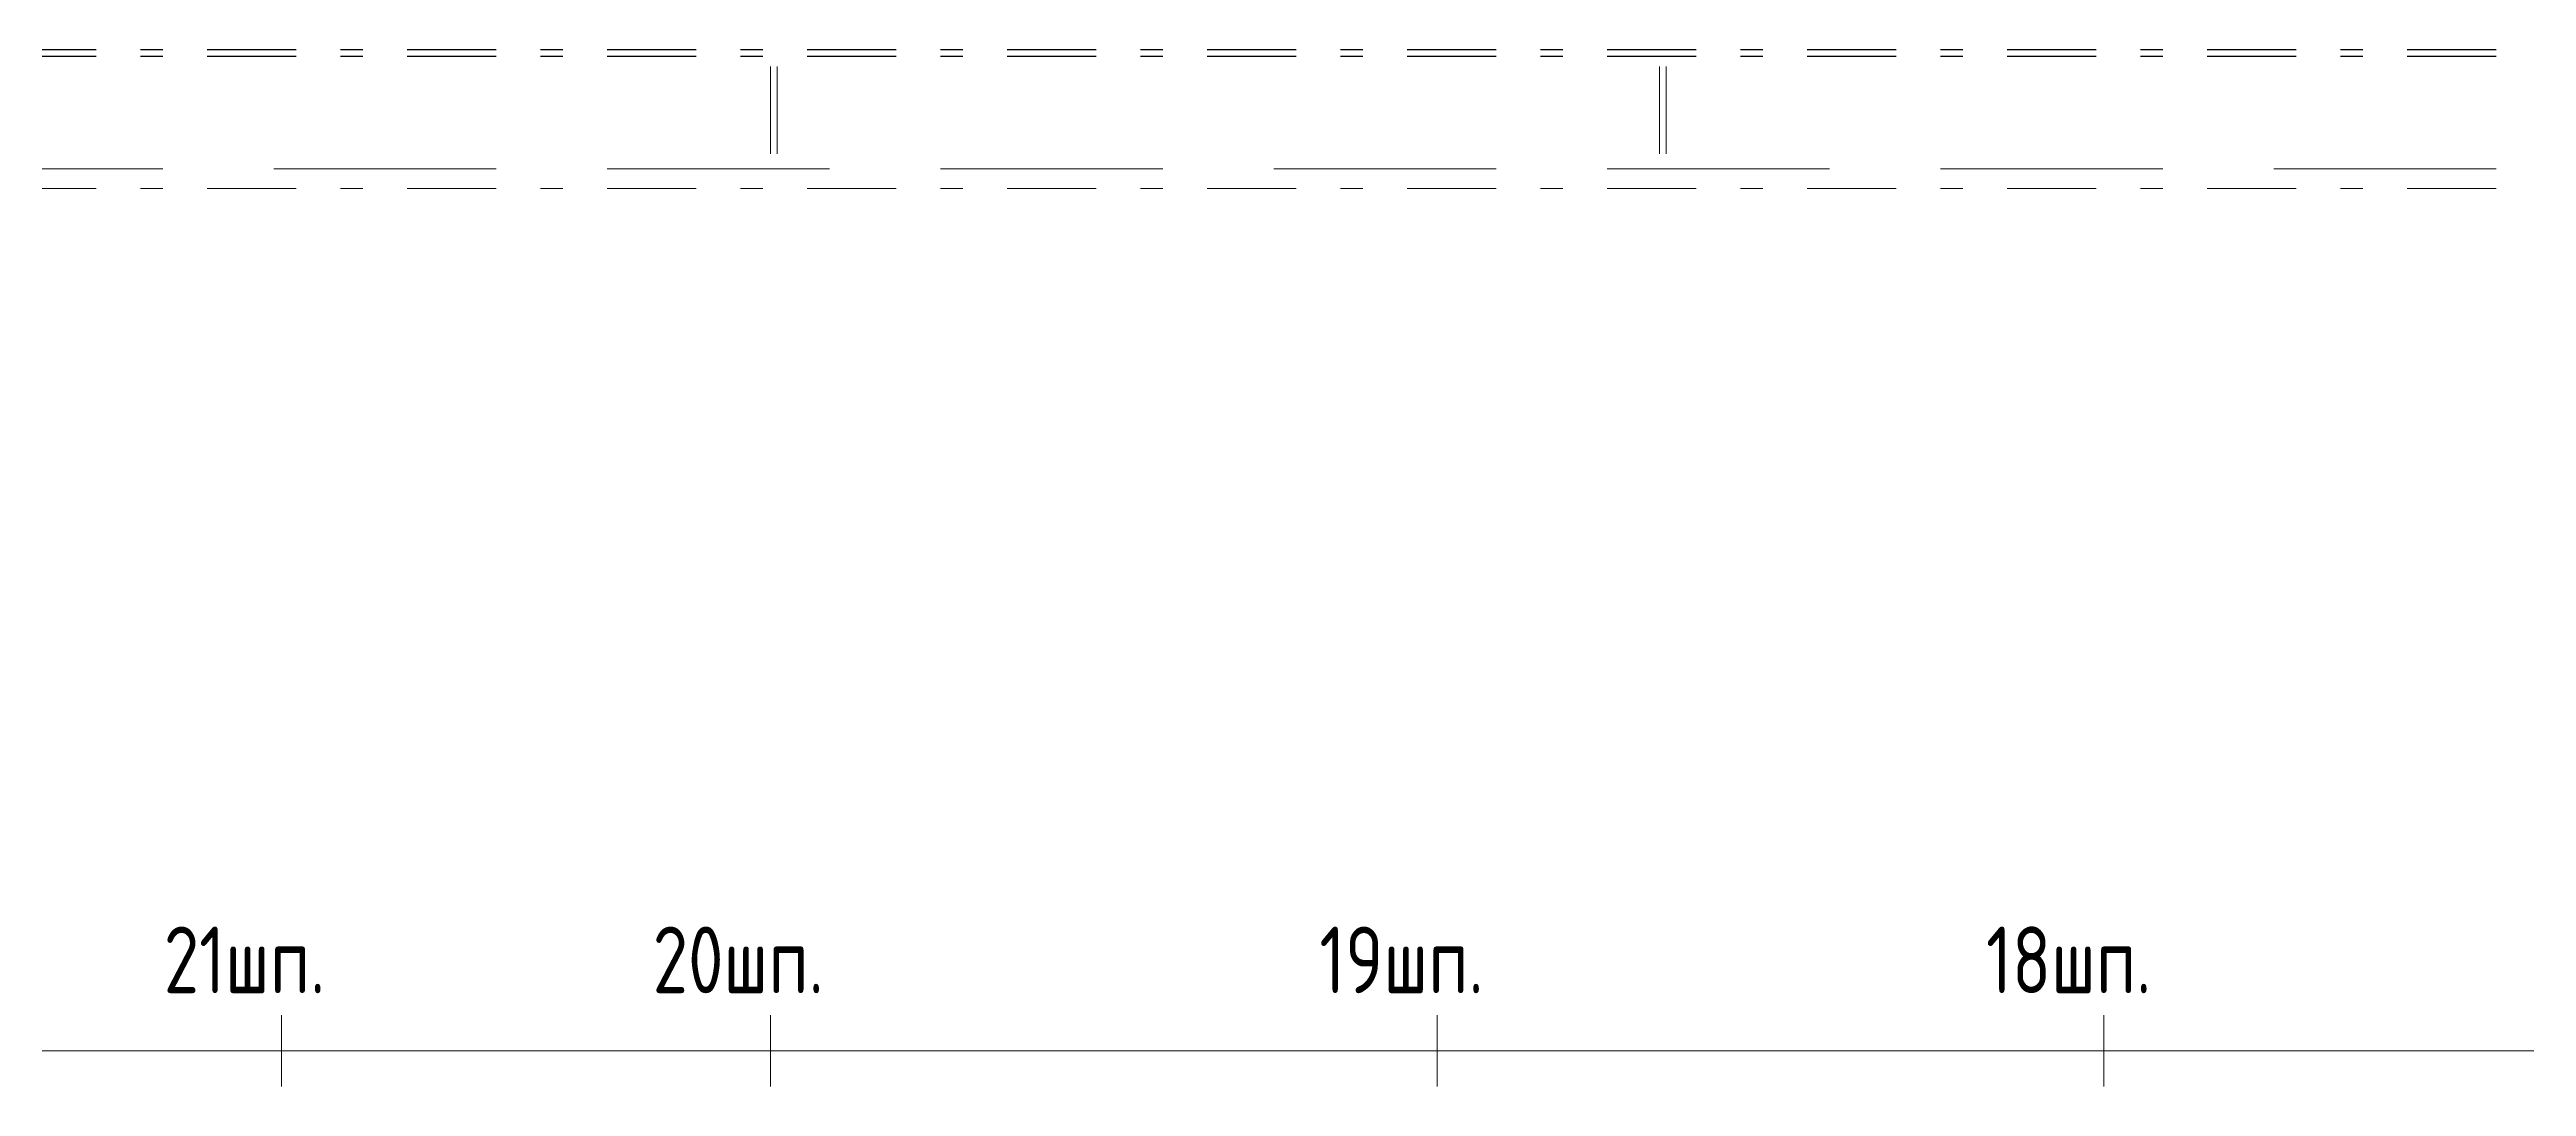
# Model space of a CAD drawing. Header units: millimetres. Extents: x 42007 to 66124, y -556 to 6894.
# Drawn here: x 46177 to 47291, y 2788 to 3254 of the extents above; entities that cross this region are included whole.
import ezdxf

# ---------------------------------------------------------------- set-up
doc = ezdxf.new("R2010")
doc.units = ezdxf.units.MM
for name, pattern in [('K5LT32769', [0]), ('K5LT32770', [0]), ('K5LT32781', [90, 40, -20, 10, -20]), ('K5LT32782', [150, 100, -50])]:
    doc.linetypes.add(name, pattern=pattern)
doc.styles.add('KTEXTSTYLE', font='GOST_AU.SHX', dxfattribs={"width": 0.96, "height": 5})

msp = doc.modelspace()

# ---------------------------------------------------------------- linework, layer by layer
at = {"color": 7, "linetype": 'K5LT32781', "lineweight": 18}
for p, q in [((45977.521, 3254.096), (48132.66, 3254.096)), ((45977.521, 3253.983), (48132.66, 3253.983)), ((45977.521, 3251.096), (48132.66, 3251.096)), ((45977.521, 3251.047), (48132.66, 3251.047)), ((45977.521, 3251.009), (48132.66, 3251.009)), ((46501.004, 3207.126), (46501.004, 3246.503)), ((46504.004, 3207.126), (46504.004, 3246.503)), ((46901.004, 3207.126), (46901.004, 3246.503)), ((46904.004, 3207.126), (46904.004, 3246.503)), ((45977.521, 3191.565), (48132.66, 3191.565))]:
    msp.add_line(p, q, dxfattribs=at)
at = {"color": 7, "linetype": 'K5LT32782', "lineweight": 18}
msp.add_line((45977.521, 3200.487), (48132.66, 3200.487), dxfattribs=at)
at = {"color": 7, "linetype": 'K5LT32769', "lineweight": 18}
for p, q in [((46281.004, 2787.706), (46281.004, 2819.706)), ((46501.004, 2787.706), (46501.004, 2819.706)), ((46801.004, 2787.706), (46801.004, 2819.706)), ((47101.004, 2787.706), (47101.004, 2819.706))]:
    msp.add_line(p, q, dxfattribs=at)
at = {"color": 7, "linetype": 'K5LT32770', "lineweight": 18}
msp.add_line((45977.521, 2803.706), (52439.59, 2803.706), dxfattribs=at)

# ---------------------------------------------------------------- texts
at = {"color": 7, "char_height": 2.5, "attachment_point": 1, "style": 'KTEXTSTYLE'}
for s, insert in [('{\\H12x;\\W0.965;21шп.}', (46227.967, 2859.631)), ('{\\H12x;\\W0.965;20шп.}', (46447.967, 2859.631)), ('{\\H12x;\\W0.965;19шп.}', (46747.967, 2859.631)), ('{\\H12x;\\W0.965;18шп.}', (47047.967, 2859.631))]:
    msp.add_mtext(s, dxfattribs=dict(at, insert=insert))

doc.saveas('drawing.dxf')
